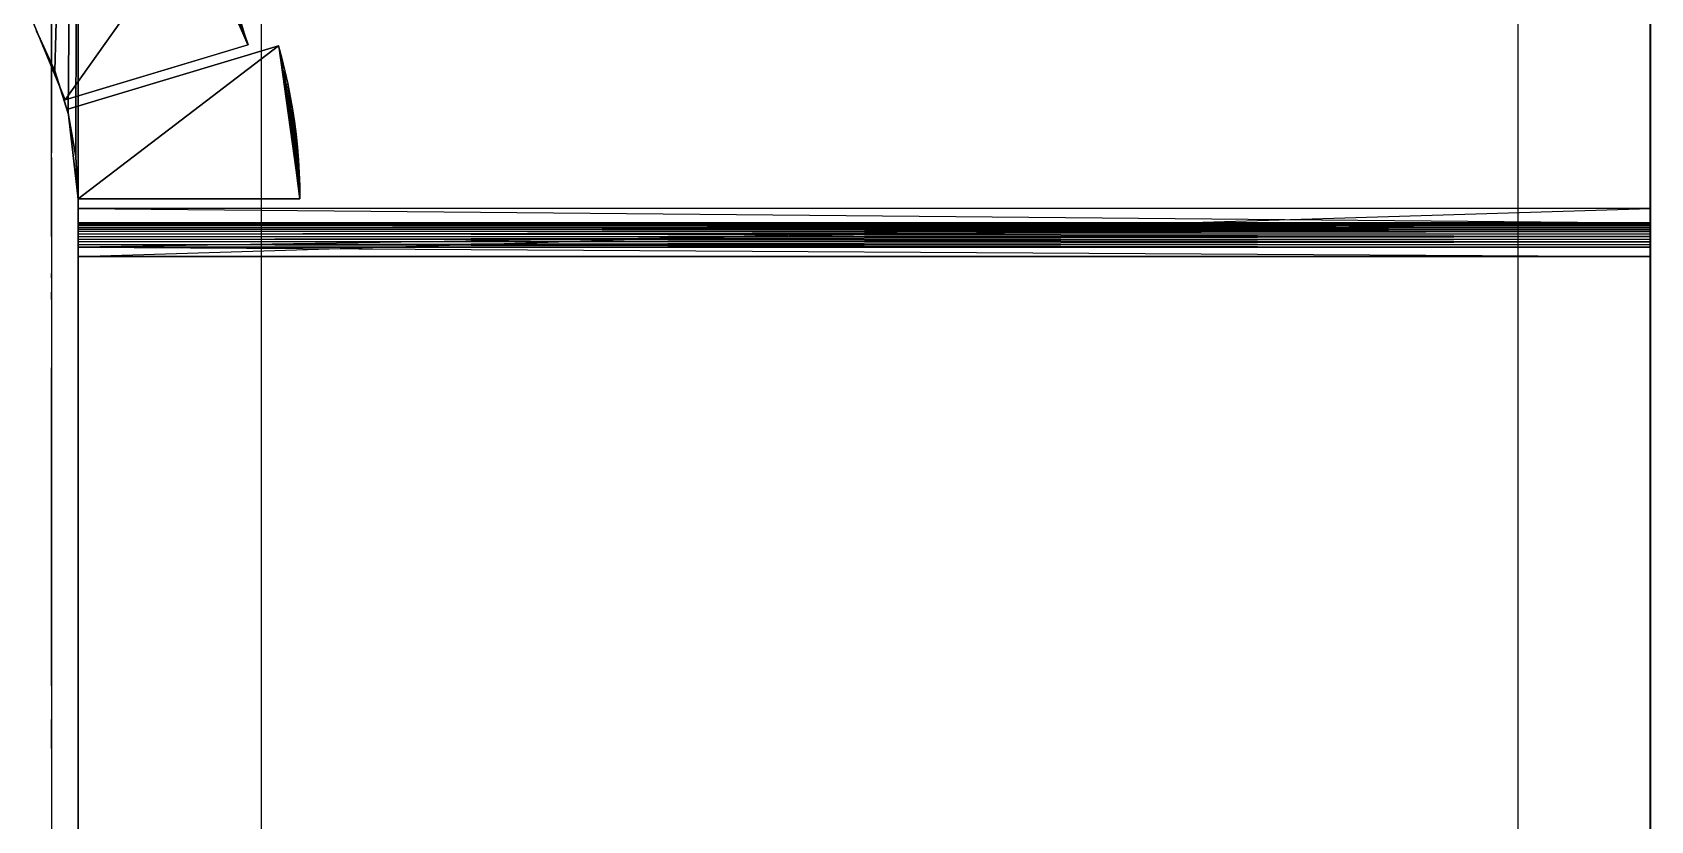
# Model space of a CAD drawing. Extents: x -41 to 47, y -35.8 to 51.3.
# Drawn here: x 31.343 to 34.698, y 42.641 to 44.275 of the extents above; entities that cross this region are included whole.
import ezdxf

# ---------------------------------------------------------------- set-up
doc = ezdxf.new("R2010")
doc.units = 0
doc.header["$MEASUREMENT"] = 0
doc.layers.add('PYDXF', color=8, linetype='CONTINUOUS')

msp = doc.modelspace()

# ---------------------------------------------------------------- linework, layer by layer
at = {"layer": 'PYDXF'}
for p, q in [((31.4371, 46.0954), (31.3888, 44.1951)), ((31.4377, 46.0954), (31.3895, 44.1951)), ((31.4371, 46.0954), (31.4163, 44.1074)), ((31.4377, 46.0954), (31.4169, 44.1074)), ((31.4371, 46.0954), (31.4325, 44.0171)), ((31.4377, 46.0954), (31.4331, 44.0171)), ((31.4371, 46.0954), (31.4371, 43.9254)), ((31.4371, 46.0954), (31.4377, 43.9254)), ((31.4375, 46.0954), (31.4375, 40.7954)), ((31.4375, 46.0954), (31.4378, 40.7954)), ((31.4377, 46.0954), (31.4377, 43.9254)), ((31.4378, 46.0954), (31.4378, 40.7954)), ((31.817, 46.0954), (31.817, 40.7954)), ((34.4232, 46.0954), (34.4232, 40.7954)), ((34.6975, 40.7954), (34.6975, 46.0954)), ((34.6977, 46.0954), (34.6977, 40.7954)), ((31.3825, 44.2537), (31.3825, 44.5086)), ((31.6749, 44.5082), (31.4111, 44.1352)), ((31.4111, 44.1352), (31.6749, 44.5082)), ((31.6749, 44.5082), (31.79, 44.2491)), ((31.3825, 44.2057), (31.3825, 44.4706)), ((31.3825, 44.4706), (31.3825, 44.2125)), ((31.79, 44.2491), (31.6869, 44.4878)), ((31.79, 44.2491), (31.6986, 44.4672)), ((31.79, 44.2491), (31.7098, 44.4463)), ((31.79, 44.2491), (31.7205, 44.4252)), ((31.79, 44.2491), (31.7308, 44.4038)), ((31.79, 44.2491), (31.7407, 44.3823)), ((31.79, 44.2491), (31.7501, 44.3605)), ((31.79, 44.2491), (31.759, 44.3386)), ((31.4111, 44.1352), (31.3429, 44.2989)), ((31.3429, 44.2989), (31.4111, 44.1352)), ((31.79, 44.2491), (31.7675, 44.3165)), ((31.7755, 44.2942), (31.783, 44.2717)), ((31.79, 44.2491), (31.7755, 44.2942)), ((31.3505, 44.2785), (31.3888, 44.1951)), ((31.3512, 44.2785), (31.3895, 44.1951)), ((31.3512, 44.2785), (31.3888, 44.1951)), ((31.783, 44.2717), (31.7901, 44.2491)), ((31.79, 44.2491), (31.783, 44.2717)), ((31.3825, 44.2125), (31.3825, 44.2537)), ((31.4111, 44.1352), (31.79, 44.2491)), ((31.7901, 44.2491), (31.4111, 44.1352)), ((31.8531, 44.2471), (31.4162, 44.1159)), ((31.4162, 44.1159), (31.8531, 44.2471)), ((31.8531, 44.2471), (31.4377, 43.9302)), ((31.4377, 43.9302), (31.8531, 44.2471)), ((31.8531, 44.2471), (31.8976, 43.9302)), ((31.8531, 44.2471), (31.8601, 44.2213)), ((31.8601, 44.2213), (31.8531, 44.2471)), ((31.3825, 44.1855), (31.3825, 44.2125)), ((31.3825, 44.2125), (31.3825, 44.2057)), ((31.3825, 44.2057), (31.3825, 44.1922)), ((31.3825, 44.1922), (31.3825, 44.1855)), ((31.3825, 44.0154), (31.3825, 44.1922)), ((31.3888, 44.1951), (31.4163, 44.1074)), ((31.3888, 44.1951), (31.3895, 44.1951)), ((31.3895, 44.1951), (31.4169, 44.1074)), ((31.3895, 44.1951), (31.4163, 44.1074)), ((31.8601, 44.2213), (31.8665, 44.1953)), ((31.8976, 43.9302), (31.8601, 44.2213)), ((31.8665, 44.1953), (31.8723, 44.1692)), ((31.8976, 43.9302), (31.8665, 44.1953)), ((31.3825, 44.0254), (31.3825, 44.1855)), ((31.3825, 44.1855), (31.3825, 44.0254)), ((31.8723, 44.1692), (31.8775, 44.143)), ((31.8976, 43.9302), (31.8723, 44.1692)), ((31.8976, 43.9302), (31.8775, 44.143)), ((31.8775, 44.143), (31.8821, 44.1166)), ((31.4377, 43.9302), (31.4162, 44.1159)), ((31.4162, 44.1159), (31.4377, 43.9302)), ((31.4163, 44.1074), (31.4325, 44.0171)), ((31.4163, 44.1074), (31.4169, 44.1074)), ((31.4169, 44.1074), (31.4331, 44.0171)), ((31.4169, 44.1074), (31.4325, 44.0171)), ((31.8976, 43.9302), (31.8821, 44.1166)), ((31.8821, 44.1166), (31.8861, 44.0902)), ((31.8861, 44.0902), (31.8896, 44.0637)), ((31.8976, 43.9302), (31.8861, 44.0902)), ((31.8976, 43.9302), (31.8895, 44.0637)), ((31.8896, 44.0637), (31.8924, 44.0371)), ((31.3825, 43.9254), (31.3825, 44.0254)), ((31.3825, 44.0154), (31.3825, 44.0254)), ((31.8924, 44.0371), (31.8946, 44.0104)), ((31.8976, 43.9302), (31.8924, 44.0371)), ((31.3825, 44.0154), (31.3825, 43.9254)), ((31.3825, 43.9254), (31.3825, 44.0154)), ((31.4325, 44.0171), (31.4371, 43.9254)), ((31.4325, 44.0171), (31.4331, 44.0171)), ((31.4331, 44.0171), (31.4377, 43.9254)), ((31.4331, 44.0171), (31.4371, 43.9254)), ((31.8946, 44.0104), (31.8962, 43.9837)), ((31.8976, 43.9302), (31.8946, 44.0104)), ((31.8962, 43.9837), (31.8972, 43.957)), ((31.8976, 43.9302), (31.8962, 43.9837)), ((31.8972, 43.957), (31.8976, 43.9302)), ((31.8976, 43.9302), (31.8972, 43.957)), ((31.3825, 43.8654), (31.3825, 43.9254)), ((31.3825, 43.9254), (31.3825, 43.852)), ((31.3825, 43.9254), (31.3825, 43.8873)), ((31.3825, 43.9254), (31.3825, 43.8616)), ((31.3825, 43.9254), (31.3825, 43.9029)), ((31.3825, 43.9254), (31.3826, 43.9081)), ((31.3825, 43.9254), (31.3825, 43.8656)), ((31.3825, 43.9254), (31.3825, 43.8643)), ((31.3825, 43.9254), (31.3825, 43.8793)), ((31.3825, 43.9254), (31.3825, 43.893)), ((31.3825, 43.9254), (31.3825, 43.9044)), ((31.3825, 43.9254), (31.3825, 43.8578)), ((31.3825, 43.9254), (31.3825, 43.8995)), ((31.3825, 43.9254), (31.3826, 43.9113)), ((31.3825, 43.9254), (31.3825, 43.8769)), ((31.3825, 43.9254), (31.3825, 43.9055)), ((31.3825, 43.9254), (31.3825, 43.8912)), ((31.3825, 43.9254), (31.3825, 43.904)), ((31.3825, 43.9254), (31.3825, 43.8566)), ((31.3825, 43.9254), (31.3825, 43.898)), ((31.3825, 43.9254), (31.3826, 43.9102)), ((31.3825, 43.9254), (31.3825, 43.8761)), ((31.3825, 43.9254), (31.3825, 43.9049)), ((31.3825, 43.9254), (31.3825, 43.8542)), ((31.3826, 43.9125), (31.3825, 43.9254)), ((31.3825, 43.9254), (31.3825, 43.8965)), ((31.3825, 43.9254), (31.3825, 43.8654)), ((31.3825, 43.9254), (31.3825, 43.881)), ((31.3825, 43.9254), (31.3825, 43.8604)), ((31.3825, 43.9254), (31.3825, 43.9019)), ((31.3825, 43.9254), (31.3825, 43.8785)), ((31.3825, 43.9254), (31.3825, 43.9071)), ((31.3825, 43.9254), (31.3825, 43.8948)), ((31.3825, 43.9254), (31.3825, 43.8801)), ((31.3825, 43.9254), (31.3825, 43.8591)), ((31.3825, 43.8819), (31.3825, 43.9254)), ((31.3825, 43.9254), (31.3825, 43.9008)), ((31.3825, 43.9254), (31.3825, 43.8777)), ((31.3825, 43.9254), (31.3825, 43.9063)), ((31.3825, 43.8854), (31.3825, 43.9254)), ((31.3825, 43.9254), (31.3825, 43.8754)), ((31.3825, 43.9254), (31.3825, 43.8531)), ((31.3825, 43.9254), (31.3825, 43.8893)), ((31.3825, 43.9254), (31.3825, 43.863)), ((31.3825, 43.9254), (31.3825, 43.9037)), ((31.3825, 43.9254), (31.3825, 43.8554)), ((31.3825, 43.9254), (31.3826, 43.9091)), ((31.3826, 43.9254), (31.3826, 43.9125)), ((31.3826, 43.9254), (31.3826, 43.9137)), ((31.4377, 43.9254), (31.4371, 43.9254)), ((31.4377, 43.9302), (31.8976, 43.9302)), ((31.8976, 43.9302), (31.4377, 43.9302)), ((31.3826, 43.9081), (31.3825, 43.9071)), ((31.3825, 43.9071), (31.3825, 43.9063)), ((31.3825, 43.9063), (31.3825, 43.9055)), ((31.3825, 43.9055), (31.3825, 43.9049)), ((31.3825, 43.9049), (31.3825, 43.9044)), ((31.3825, 43.9044), (31.3825, 43.904)), ((31.3825, 43.904), (31.3825, 43.9037)), ((31.3825, 43.9037), (31.3825, 43.9029)), ((31.3825, 43.9029), (31.3825, 43.9019)), ((31.3825, 43.9019), (31.3825, 43.9008)), ((31.3825, 43.9008), (31.3825, 43.8995)), ((31.3825, 43.8995), (31.3825, 43.898)), ((31.3825, 43.898), (31.3825, 43.8965)), ((31.3825, 43.8965), (31.3825, 43.8948)), ((31.3825, 43.8948), (31.3825, 43.893)), ((31.3825, 43.893), (31.3825, 43.8912)), ((31.3825, 43.8912), (31.3825, 43.8893)), ((31.3825, 43.8893), (31.3825, 43.8873)), ((31.3826, 43.9125), (31.3826, 43.9137)), ((31.3826, 43.9125), (31.3826, 43.9113)), ((31.3826, 43.9113), (31.3826, 43.9102)), ((31.3826, 43.9102), (31.3826, 43.9091)), ((31.3826, 43.9091), (31.3826, 43.9081)), ((31.4377, 43.91), (31.4377, 43.83)), ((31.4377, 43.91), (31.4377, 43.81)), ((31.4377, 43.91), (31.4377, 43.88)), ((31.4378, 43.88), (31.4377, 43.91)), ((31.4377, 43.81), (34.6982, 43.91)), ((34.6982, 43.91), (31.4378, 43.91)), ((31.4378, 43.91), (34.6982, 43.88)), ((34.6982, 43.91), (34.6982, 43.81)), ((34.6982, 43.88), (34.6982, 43.91)), ((31.3825, 43.8854), (31.3825, 43.8873)), ((31.3825, 43.8854), (31.3825, 43.8819)), ((31.3825, 43.8827), (31.3825, 43.8854)), ((31.3825, 43.8845), (31.3825, 43.8854)), ((31.3825, 43.8845), (31.3825, 43.8836)), ((31.3825, 43.8845), (31.3825, 43.8827)), ((31.3825, 43.8827), (31.3825, 43.8836)), ((31.3825, 43.8827), (31.3825, 43.8819)), ((31.3825, 43.8819), (31.3825, 43.881)), ((31.3825, 43.881), (31.3825, 43.8801)), ((31.3825, 43.8801), (31.3825, 43.8793)), ((31.3825, 43.8793), (31.3825, 43.8785)), ((31.3825, 43.8785), (31.3825, 43.8777)), ((31.3825, 43.8777), (31.3825, 43.8769)), ((31.3825, 43.8769), (31.3825, 43.8761)), ((31.3825, 43.8761), (31.3825, 43.8754)), ((31.3825, 43.8754), (31.3825, 43.8656)), ((31.3825, 43.8654), (31.3825, 43.8754)), ((31.3825, 43.8656), (31.3825, 43.8654)), ((31.3825, 43.8654), (31.3825, 43.8643)), ((31.3825, 43.852), (31.3825, 43.8654)), ((31.3825, 43.8654), (31.3825, 43.8509)), ((31.3825, 43.8654), (31.3825, 43.7754)), ((31.3825, 43.8643), (31.3825, 43.863)), ((31.3825, 43.863), (31.3825, 43.8616)), ((31.3825, 43.8616), (31.3825, 43.8604)), ((31.3825, 43.8604), (31.3825, 43.8591)), ((31.3825, 43.8591), (31.3825, 43.8578)), ((31.3825, 43.8578), (31.3825, 43.8566)), ((31.3825, 43.8566), (31.3825, 43.8554)), ((31.3825, 43.8554), (31.3825, 43.8542)), ((31.3825, 43.8542), (31.3825, 43.8531)), ((31.4377, 43.83), (31.4377, 43.88)), ((31.4377, 43.88), (31.4377, 43.8706)), ((31.4377, 43.88), (31.4377, 43.852)), ((31.4377, 43.88), (31.4377, 43.8666)), ((31.4377, 43.88), (31.4377, 43.8354)), ((31.4377, 43.88), (31.4377, 43.8465)), ((31.4377, 43.88), (31.4377, 43.8572)), ((34.6982, 43.88), (31.4377, 43.83)), ((31.4377, 43.88), (31.4378, 43.874)), ((31.4377, 43.88), (31.4377, 43.841)), ((31.4377, 43.88), (31.4377, 43.8621)), ((31.4377, 43.88), (31.4378, 43.8767)), ((31.4377, 43.8706), (31.4378, 43.874)), ((31.4377, 43.8706), (34.6982, 43.874)), ((31.4377, 43.8666), (31.4377, 43.8706)), ((34.6982, 43.8666), (31.4377, 43.8706)), ((31.4377, 43.8706), (34.6982, 43.8706)), ((31.4377, 43.8621), (31.4377, 43.8666)), ((31.4377, 43.8621), (34.6982, 43.8666)), ((34.6982, 43.8666), (31.4377, 43.8666)), ((31.4377, 43.8572), (31.4377, 43.8621)), ((34.6982, 43.8621), (31.4377, 43.8621)), ((31.4377, 43.8572), (34.6982, 43.8621)), ((31.4377, 43.852), (31.4377, 43.8572)), ((31.4377, 43.8572), (34.6982, 43.8572)), ((34.6982, 43.852), (31.4377, 43.8572)), ((34.6982, 43.88), (31.4378, 43.88)), ((31.4378, 43.88), (34.6982, 43.88)), ((31.4378, 43.8787), (31.4378, 43.88)), ((31.4378, 43.8787), (34.6982, 43.88)), ((31.4378, 43.8787), (34.6982, 43.8787)), ((34.6982, 43.8787), (31.4378, 43.8767)), ((31.4378, 43.8767), (31.4378, 43.8787)), ((31.4378, 43.874), (31.4378, 43.8767)), ((34.6982, 43.8767), (31.4378, 43.8767)), ((34.6982, 43.8767), (31.4378, 43.874)), ((34.6982, 43.874), (31.4378, 43.874)), ((34.6982, 43.88), (34.6982, 43.83)), ((34.6982, 43.88), (34.6982, 43.8787)), ((34.6982, 43.8787), (34.6982, 43.8767)), ((34.6982, 43.874), (34.6982, 43.8767)), ((34.6982, 43.8706), (34.6982, 43.874)), ((34.6982, 43.8666), (34.6982, 43.8706)), ((34.6982, 43.8621), (34.6982, 43.8666)), ((34.6982, 43.8572), (34.6982, 43.8621)), ((34.6982, 43.852), (34.6982, 43.8572)), ((31.3825, 43.8531), (31.3825, 43.852)), ((31.3825, 43.852), (31.3825, 43.8509)), ((31.3825, 43.8509), (31.3825, 43.7754)), ((31.4377, 43.8465), (31.4377, 43.852)), ((31.4377, 43.8465), (34.6982, 43.852)), ((31.4377, 43.852), (34.6982, 43.852)), ((31.4377, 43.841), (31.4377, 43.8465)), ((31.4377, 43.8465), (34.6982, 43.8465)), ((34.6982, 43.841), (31.4377, 43.8465)), ((31.4377, 43.8354), (31.4377, 43.841)), ((34.6982, 43.841), (31.4377, 43.841)), ((31.4377, 43.8354), (34.6982, 43.841)), ((31.4377, 43.8354), (31.4377, 43.83)), ((31.4377, 43.8354), (34.6982, 43.8354)), ((31.4377, 43.8354), (34.6982, 43.83)), ((31.4377, 43.81), (31.4377, 43.83)), ((34.6982, 43.83), (31.4377, 43.83)), ((31.4377, 43.83), (34.6982, 43.81)), ((31.4377, 43.83), (34.6982, 43.83)), ((34.6982, 43.8465), (34.6982, 43.852)), ((34.6982, 43.841), (34.6982, 43.8465)), ((34.6982, 43.8354), (34.6982, 43.841)), ((34.6982, 43.8354), (34.6982, 43.83)), ((34.6982, 43.81), (34.6982, 43.83)), ((31.4377, 43.81), (34.6982, 43.81)), ((34.6982, 43.81), (31.4377, 43.81)), ((31.3825, 43.7811), (31.3825, 43.7661)), ((31.3825, 43.7754), (31.3825, 42.9201)), ((31.3825, 43.7661), (31.3825, 43.7754)), ((31.3825, 43.7754), (31.3825, 43.7211)), ((31.3825, 43.7754), (31.3825, 43.7661)), ((31.3825, 43.7661), (31.3825, 43.5793)), ((31.3825, 43.7661), (31.3825, 43.7361)), ((31.3825, 43.7348), (31.3825, 43.7361)), ((31.3825, 43.7335), (31.3825, 43.7348)), ((31.3825, 43.7322), (31.3825, 43.7335)), ((31.3825, 43.7309), (31.3825, 43.7322)), ((31.3825, 43.7296), (31.3825, 43.7309)), ((31.3825, 43.7284), (31.3825, 43.7296)), ((31.3825, 43.7271), (31.3825, 43.7284)), ((31.3825, 43.7259), (31.3825, 43.7271)), ((31.3825, 43.7247), (31.3825, 43.7259)), ((31.3825, 43.7235), (31.3825, 43.7247)), ((31.3825, 43.7223), (31.3825, 43.7235)), ((31.3825, 43.7211), (31.3825, 43.7223)), ((31.3825, 43.7211), (31.3825, 43.5793)), ((31.3825, 42.9201), (31.3825, 43.5793)), ((31.3825, 43.5793), (31.3825, 42.9201)), ((31.3825, 42.9201), (31.3825, 42.7954)), ((31.3825, 42.9201), (31.3825, 42.8054)), ((31.3825, 42.9201), (31.3825, 42.8504)), ((31.3825, 42.8492), (31.3825, 42.8504)), ((31.3825, 42.8504), (31.3825, 42.7954)), ((31.3825, 42.848), (31.3825, 42.8492)), ((31.3825, 42.8468), (31.3825, 42.848)), ((31.3825, 42.8456), (31.3825, 42.8468)), ((31.3825, 42.8444), (31.3825, 42.8456)), ((31.3825, 42.8431), (31.3825, 42.8444)), ((31.3825, 42.8419), (31.3825, 42.8431)), ((31.3825, 42.8406), (31.3825, 42.8419)), ((31.3825, 42.8393), (31.3825, 42.8406)), ((31.3825, 42.838), (31.3825, 42.8393)), ((31.3825, 42.8367), (31.3825, 42.838)), ((31.3825, 42.8354), (31.3825, 42.8367)), ((31.3825, 42.8054), (31.3825, 42.8354)), ((31.3825, 42.8054), (31.3825, 42.7904)), ((31.3825, 42.7904), (31.3825, 42.8054)), ((31.3825, 42.7954), (31.3825, 42.8054)), ((31.3825, 42.7954), (31.3825, 42.7054)), ((31.3825, 42.7954), (31.3825, 42.7056)), ((31.3825, 42.7056), (31.3825, 42.7032)), ((31.3825, 42.7056), (31.3825, 42.7054)), ((31.3825, 42.7054), (31.3825, 42.6704)), ((31.3825, 42.7032), (31.3825, 42.7006)), ((31.3825, 42.7006), (31.3825, 42.6976)), ((31.3825, 42.6976), (31.3825, 42.6945)), ((31.3825, 42.6945), (31.3825, 42.6913)), ((31.3825, 42.6913), (31.3825, 42.6879)), ((31.3825, 42.6879), (31.3825, 42.6846)), ((31.3825, 42.6846), (31.3825, 42.6814)), ((31.3825, 42.6814), (31.3825, 42.6783)), ((31.3825, 42.6783), (31.3825, 42.6754)), ((31.3825, 42.6754), (31.3825, 42.6727)), ((31.3825, 42.6727), (31.3825, 42.6705)), ((31.3825, 42.6705), (31.3825, 42.6704)), ((31.3825, 42.6704), (31.3825, 42.6054))]:
    msp.add_line(p, q, dxfattribs=at)

doc.saveas('drawing.dxf')
